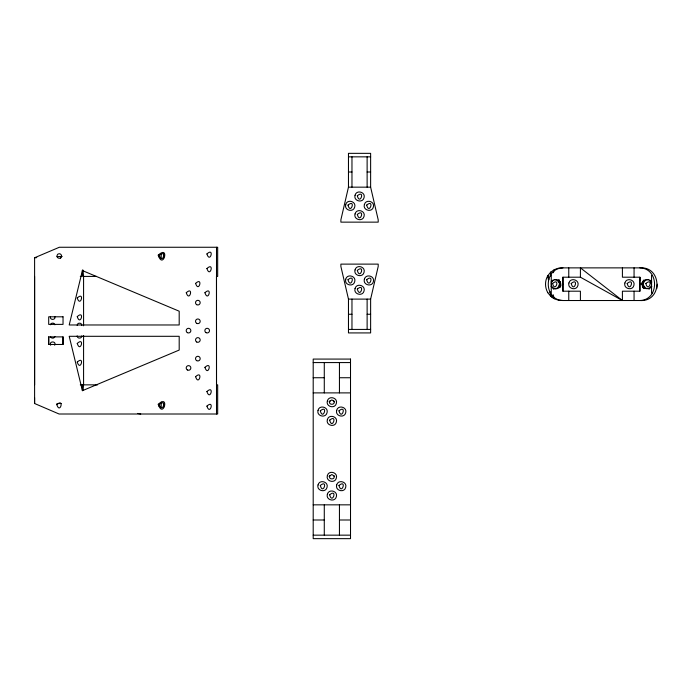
<?xml version="1.0" encoding="UTF-8"?>
<svg xmlns="http://www.w3.org/2000/svg" width="692" height="692" viewBox="0 0 692 692"><rect width="100%" height="100%" fill="white"/><g stroke="black" fill="none" stroke-linecap="round" stroke-linejoin="round"><path stroke-width="1.04" d="M34.6 403.514L34.6 257.753L59.339 247.26L217.677 247.26L217.677 276.411L216.466 276.411L216.51 384.856L217.677 384.856L217.677 414.006L59.088 414.006L34.6 403.514L34.6 397.684M34.6 384.856L34.6 276.411M48.7 344.46L48.7 336.883L63.033 336.883L63.033 344.46L48.7 344.46L48.7 336.883M82.409 390.686L69.209 336.303L179.193 336.303L179.193 350.065L82.409 390.686L82.409 384.856M82.409 270.053L82.409 276.411L80.289 276.411M622.402 300.518L580.406 277.198L580.424 267.873L622.402 300.518L622.411 291.194L639.892 291.194L639.892 284.265L642.228 284.265L643.119 281.454L646.155 279.585L648.326 279.758L650.186 280.9L651.544 284.265M562.933 284.127L562.942 277.198L580.406 277.198M643.716 288.581L643.387 284.196L644.062 279.758M550.521 275.459L550.633 272.233L547.804 275.693M550.46 276.22L550.633 272.233L550.668 275.442M643.551 282.985L643.664 280.874M643.577 280.987L643.387 284.196L642.73 281.134M651.553 284.196C651.821 290.207 641.96 290.207 642.228 284.196L639.892 284.127L639.884 277.198L622.411 277.198L622.411 267.873M83.049 390.158L83.576 384.856L83.576 335.464M50.421 316.625C49.417 320.344 55.931 320.344 54.928 316.625M77.158 325.387C77.046 322.394 81.941 322.394 81.829 325.387M81.829 335.88C81.941 338.881 77.046 338.881 77.158 335.88M553.557 288.702C558.747 289.974 560.459 283.711 559.101 279.81M550.616 296.159L554.266 298.728L558.479 300.216L562.933 300.518L639.91 300.518C662.59 302.119 662.547 266.273 639.892 267.873L562.916 267.873L558.461 268.176L554.266 269.664L550.616 272.233M656.794 288.616L657.4 284.196M348.465 187.16L340.888 219.814L340.888 222.141L378.204 222.141L378.204 219.814L370.627 187.16L370.627 153.347L348.465 153.347L348.465 187.16L370.627 187.16M370.627 299.108L378.204 266.455L378.204 264.119L340.888 264.119L340.888 266.455L348.465 299.108L348.465 332.921L370.627 332.921L370.627 299.108L348.465 299.108M553.392 272.717L554.283 269.664M50.421 324.782C50.914 322.541 54.434 322.541 54.928 324.782M54.928 336.485C54.434 338.725 50.914 338.725 50.421 336.485M54.694 345.213C56.831 340.853 48.518 340.853 50.654 345.213M548.834 279.473L547.822 275.693C544.742 280.883 544.786 287.5 547.822 292.699M329.972 400.85C327.333 405.425 336.381 405.425 333.743 400.85M329.972 475.482C327.333 480.058 336.381 480.058 333.743 475.482M644.018 281.86L645.722 280.156L648.058 279.533M329.055 401.775L331.857 399.889L334.668 401.775M329.055 476.399L331.857 474.522L334.668 476.399M551.04 282.051L553.116 279.966M649.01 289.118L651.786 286.341M60.939 257.675L60.455 258.047A2.336 2.336 0 0 1 57.644 254.379L58.128 254.007A2.336 2.336 0 0 1 60.939 257.675L60.455 258.047M649.26 288.702L645.722 288.235L643.551 285.407M639.892 300.518C659.441 300.077 659.441 268.314 639.892 267.873M34.6 257.753L36.728 257.649M56.908 256.663L62.228 256.403M348.465 156.842L370.627 156.842M348.465 172.005L351.968 172.005M367.123 172.005L370.627 172.005M550.365 275.451L551.264 275.451L551.264 292.941L550.365 292.941M652.452 275.451L651.553 275.451L651.553 292.941L652.452 292.941M83.49 276.411L96.508 276.411M562.933 284.265L562.942 291.194L580.406 291.194L580.406 300.518M348.465 314.263L351.968 314.263M367.123 314.263L370.627 314.263M348.465 329.427L370.627 329.427M313.199 362.573L350.515 362.573M313.199 377.737L324.28 377.737M339.443 377.737L350.515 377.737M80.289 384.856L97.581 384.856M313.199 392.892L350.515 392.892M56.908 403.514L61.164 403.514M313.199 504.84L350.515 504.84M313.199 519.995L324.28 519.995M339.443 519.995L350.515 519.995M313.199 535.158L350.515 535.158M562.933 300.518C543.384 300.077 543.384 268.314 562.933 267.873M554.768 279.533L557.103 280.156L559.274 282.985M137.535 413.435L140.718 414.006M649.702 279.966L651.786 282.051M551.04 286.341L553.808 289.118M547.804 292.699L550.633 296.159L554.283 298.728L553.098 294.662M559.274 285.407L559.759 287.422M559.43 284.196L560.087 287.258M640.498 280.338L639.892 277.198L639.892 291.194M641.899 282.483L642.617 287.699M560.347 281.739L560.918 285.908M547.822 275.693L548.384 279.784M550.071 292.067L550.633 296.159L550.633 293.2M82.945 270.053L83.576 276.411L83.576 325.802M550.46 292.171L550.633 296.159L550.521 292.932M644.018 286.531L644.062 288.633M558.755 279.758L558.807 281.86M634.062 267.873L634.062 277.198M634.062 291.194L634.062 300.518M568.763 267.873L568.763 277.198M568.763 291.194L568.763 300.518M562.933 277.198L562.933 291.194M367.123 156.842L367.123 187.16M367.123 299.108L367.123 329.427M351.968 156.842L351.968 187.16M351.968 299.108L351.968 329.427M339.443 362.573L339.443 392.892M339.443 504.84L339.443 535.158M324.28 362.573L324.28 392.892M324.28 504.84L324.28 535.158M216.51 247.26L216.51 414.006M163.571 253.739L163.571 258.055M163.571 403.211L163.571 407.536M161.219 253.739L161.219 258.055M161.219 402.13L161.219 407.536M159.134 254.82L159.134 256.974M159.134 404.292L159.134 406.455M63.033 336.883L63.033 344.46M551.325 283.469C550.123 289.36 559.863 290.899 560.537 284.922C561.74 279.032 552 277.492 551.325 283.469M56.831 404.664C60.014 414.802 64.65 397.485 56.831 404.664M77.245 297.967C80.419 308.096 85.055 290.778 77.245 297.967M77.245 316.625C80.419 326.754 85.055 309.436 77.245 316.625M77.245 343.44C80.419 353.577 85.055 336.251 77.245 343.44M77.245 362.098C80.419 372.227 85.055 354.909 77.245 362.098M158.234 255.132C163.122 270.338 170.068 244.397 158.234 255.132M159.368 255.435C162.551 265.564 167.187 248.246 159.368 255.435M158.243 404.275C163.113 419.438 170.05 393.575 158.243 404.275M159.368 404.578C162.551 414.707 167.187 397.39 159.368 404.578M186.269 292.716C189.444 302.845 194.089 285.528 186.269 292.716M195.594 283.391C198.777 293.52 203.413 276.203 195.594 283.391M206.917 253.947C210.091 264.076 214.728 246.759 206.908 253.947M206.917 268.522C210.091 278.651 214.728 261.334 206.917 268.522M204.927 292.716C208.102 302.845 212.747 285.528 204.927 292.716M195.594 376.673C198.777 386.811 203.413 369.485 195.594 376.673M204.927 367.348C208.102 377.477 212.747 360.16 204.927 367.348M206.917 391.542C210.091 401.671 214.728 384.354 206.917 391.542M206.917 406.118C210.091 416.247 214.728 398.929 206.917 406.118M318.026 410.347C316.253 416.074 325.707 418.608 327.039 412.761C328.804 407.026 319.358 404.5 318.026 410.347M345.715 204.616C343.941 210.342 353.387 212.876 354.719 207.029C356.492 201.294 347.038 198.768 345.715 204.616M327.351 401.014C325.586 406.74 335.032 409.275 336.364 403.427C338.137 397.701 328.683 395.167 327.351 401.014M355.039 195.282C353.266 201.009 362.72 203.543 364.053 197.696C365.817 191.969 356.371 189.435 355.039 195.282M318.026 484.971C316.253 490.706 325.707 493.232 327.039 487.384C328.804 481.658 319.358 479.123 318.026 484.971M345.715 279.239C343.941 284.974 353.387 287.5 354.719 281.653C356.492 275.926 347.038 273.392 345.715 279.239M327.351 419.672C325.586 425.398 335.032 427.933 336.364 422.085C338.137 416.359 328.683 413.825 327.351 419.672M355.039 213.94C353.266 219.667 362.72 222.201 364.053 216.354C365.817 210.627 356.371 208.093 355.039 213.94M327.351 475.646C325.586 481.373 335.032 483.907 336.364 478.06C338.137 472.333 328.683 469.799 327.351 475.646M355.039 269.915C353.266 275.641 362.72 278.175 364.053 272.328C365.817 266.602 356.371 264.067 355.039 269.915M336.684 410.347C334.911 416.074 344.365 418.608 345.697 412.761C347.462 407.026 338.016 404.5 336.684 410.347M364.364 204.616C362.599 210.342 372.045 212.876 373.377 207.029C375.15 201.294 365.696 198.768 364.364 204.616M327.351 494.304C325.586 500.031 335.032 502.565 336.364 496.718C338.137 490.991 328.683 488.457 327.351 494.304M355.039 288.573C353.266 294.299 362.72 296.833 364.053 290.986C365.817 285.26 356.371 282.725 355.039 288.573M336.684 484.971C334.911 490.706 344.365 493.232 345.697 487.384C347.462 481.658 338.016 479.123 336.684 484.971M364.364 279.239C362.599 284.974 372.045 287.5 373.377 281.653C375.15 275.926 365.696 273.392 364.364 279.239M568.919 282.985C567.146 288.72 576.6 291.245 577.932 285.407C579.697 279.672 570.251 277.146 568.919 282.985M624.893 282.985C623.12 288.72 632.574 291.245 633.898 285.407C635.671 279.672 626.225 277.146 624.893 282.985M347.998 205.1C350.645 215.359 356.172 198.353 347.998 205.1M320.31 410.832C322.956 421.091 328.484 404.085 320.31 410.832M357.323 195.767C359.97 206.034 365.497 189.02 357.323 195.767M357.323 214.425C359.97 224.692 365.497 207.678 357.323 214.425M347.998 279.724C350.645 289.991 356.172 272.977 347.998 279.724M329.643 420.156C332.29 430.424 337.817 413.409 329.643 420.156M320.31 485.464C322.956 495.723 328.484 478.708 320.31 485.464M366.656 205.1C369.303 215.359 374.83 198.353 366.656 205.1M357.323 270.399C359.97 280.658 365.497 263.652 357.323 270.399M357.323 289.057C359.97 299.316 365.497 282.31 357.323 289.057M338.968 410.832C341.614 421.091 347.142 404.085 338.968 410.832M329.643 494.789C332.29 505.056 337.817 488.042 329.643 494.789M366.656 279.724C369.303 289.991 374.83 272.977 366.656 279.724M338.968 485.464C341.614 495.723 347.142 478.708 338.968 485.464M552.545 283.478C555.192 293.737 560.719 276.722 552.545 283.478M571.203 283.478C573.85 293.737 579.377 276.722 571.203 283.478M627.177 283.478C629.824 293.737 635.351 276.722 627.177 283.478M645.835 283.478C648.482 293.737 654.009 276.722 645.835 283.478M82.409 270.581L69.209 324.972L179.193 324.972L179.193 311.201L82.409 270.581M63.033 316.806L48.7 316.806L48.7 324.384L63.033 324.384L63.033 316.806M350.515 359.079L313.199 359.079L313.199 538.653L350.515 538.653L350.515 359.079M187.359 369.969A2.336 2.336 0 0 0 190.854 367.954A2.336 2.336 0 0 0 187.359 365.93A2.336 2.336 0 0 0 187.359 369.969M196.684 360.644A2.336 2.336 0 0 0 200.187 358.62A2.336 2.336 0 0 0 196.684 356.605A2.336 2.336 0 0 0 196.684 360.644M206.017 332.653A2.336 2.336 0 0 0 209.512 330.638A2.336 2.336 0 0 0 206.017 328.613A2.336 2.336 0 0 0 206.017 332.653M196.684 304.67A2.336 2.336 0 0 0 200.187 302.646A2.336 2.336 0 0 0 196.684 300.631A2.336 2.336 0 0 0 196.684 304.67M196.684 323.328A2.336 2.336 0 0 0 200.187 321.304A2.336 2.336 0 0 0 196.684 319.289A2.336 2.336 0 0 0 196.684 323.328M187.359 332.653A2.336 2.336 0 0 0 190.854 330.638A2.336 2.336 0 0 0 187.359 328.613A2.336 2.336 0 0 0 187.359 332.653M196.684 341.986A2.336 2.336 0 0 0 200.187 339.962A2.336 2.336 0 0 0 196.684 337.947A2.336 2.336 0 0 0 196.684 341.986"/></g></svg>
